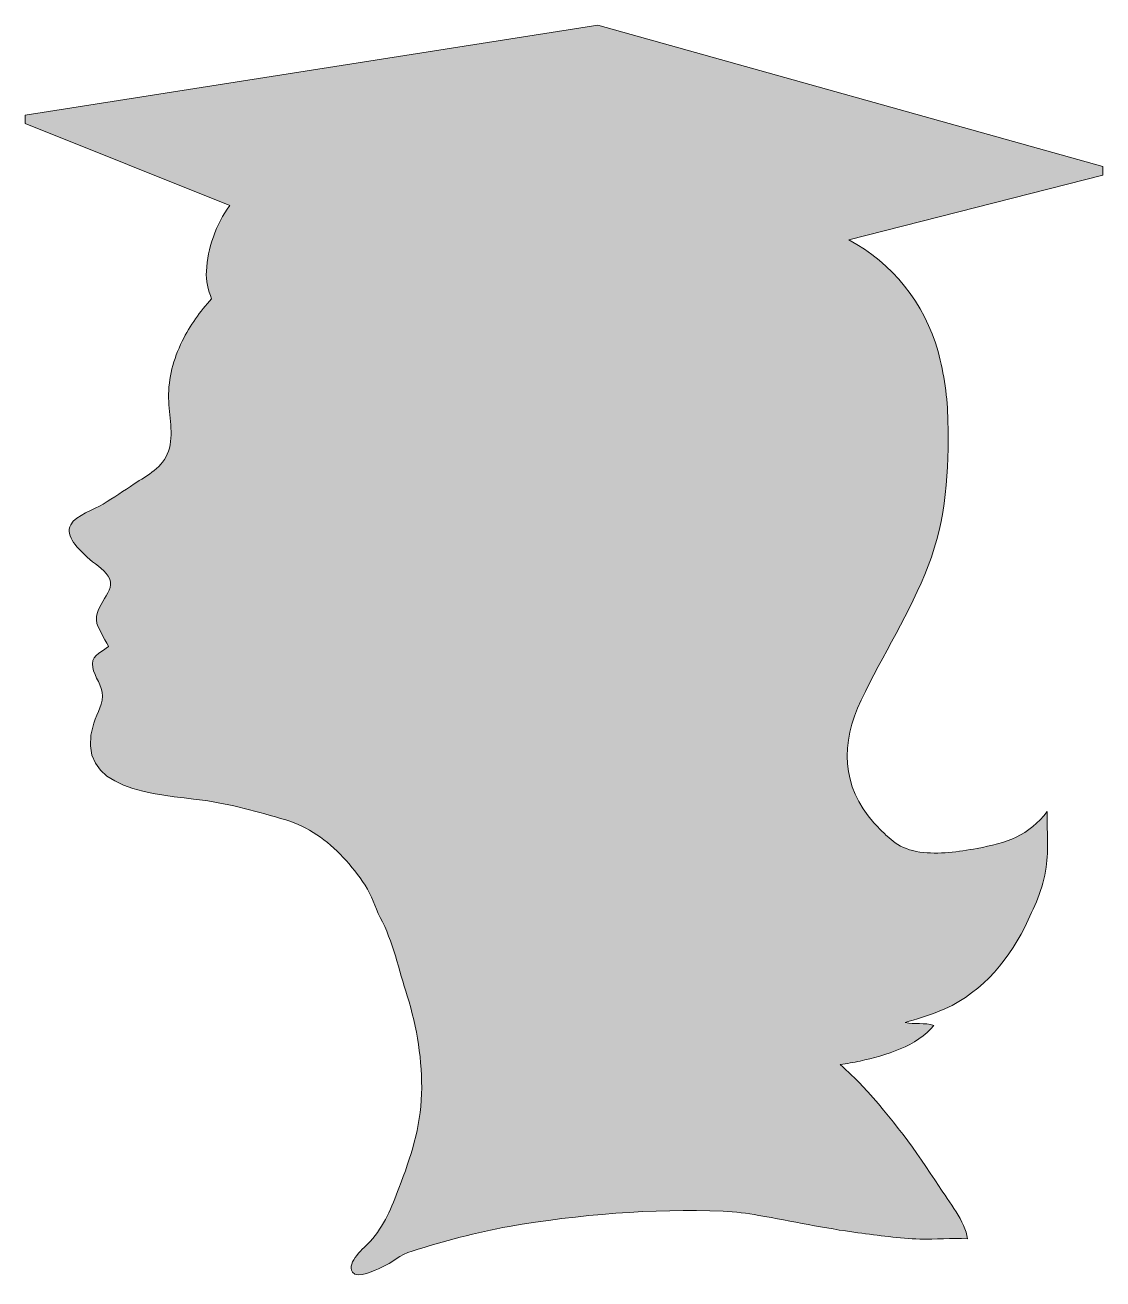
# Model space of a CAD drawing. Header units: inches. Extents: x 0 to 88, y 0 to 102.
import ezdxf

# ---------------------------------------------------------------- set-up
doc = ezdxf.new("R2010")
doc.units = ezdxf.units.IN
doc.header["$MEASUREMENT"] = 0
doc.layers.add('Layer 1', color=7, linetype='Continuous')

msp = doc.modelspace()

# ---------------------------------------------------------------- hatches: boundary and pattern name
at = {"layer": 'Layer 1', "true_color": 0xfaaf40}
h = msp.add_hatch(color=43, dxfattribs=at)
h.dxf.hatch_style = 2
edge = h.paths.add_edge_path()
edge.add_spline(control_points=[(72.75, 2.9), (74.04, 2.87), (75.33, 2.98), (76.62, 2.91), (76.46, 4.31), (75.1, 5.97), (74.32, 7.17), (72.42, 10.1), (70.48, 12.76), (68.09, 15.34), (67.52, 15.95), (66.9, 16.53), (66.28, 17.09), (66.83, 17.16), (67.37, 17.26), (67.9, 17.37), (69.91, 17.81), (72.58, 18.58), (73.89, 20.27), (73.17, 20.53), (72.31, 20.31), (71.57, 20.49), (72.43, 20.79), (73.34, 21.03), (74.2, 21.37), (77.43, 22.61), (79.76, 25.22), (81.28, 28.26), (82.06, 29.83), (82.76, 31.36), (83.03, 33.13), (83.24, 34.59), (83.08, 36.18), (83.1, 37.67), (81.7, 35.7), (79.7, 35.08), (77.41, 34.66), (75.89, 34.38), (74.3, 34.15), (72.76, 34.36), (71.94, 34.48), (71.31, 34.73), (70.76, 35.11), (70.53, 35.28), (70.32, 35.46), (70.1, 35.65), (69.96, 35.78), (69.83, 35.91), (69.69, 36.04), (69.69, 36.04), (69.68, 36.03), (69.68, 36.03), (69.47, 36.25), (69.25, 36.49), (69.02, 36.74), (66.37, 39.72), (66.29, 43.22), (67.99, 46.72), (69.75, 50.39), (71.96, 53.84), (73.44, 57.64), (74.9, 61.41), (75.13, 65.41), (75.04, 69.41), (75, 71.28), (74.73, 73.25), (74.24, 75.05), (73.16, 78.97), (70.48, 82.3), (66.98, 84.13), (66.98, 84.13), (87.62, 89.4), (87.62, 89.4), (87.62, 89.4), (87.63, 89.4), (87.63, 89.4), (87.63, 89.4), (87.63, 89.4), (87.63, 89.4), (87.63, 89.4), (87.64, 89.41), (87.64, 89.41), (87.64, 89.41), (87.63, 89.41), (87.63, 89.41), (87.63, 89.41), (87.63, 90.08), (87.63, 90.08), (87.63, 90.08), (87.62, 90.08), (87.62, 90.08), (87.62, 90.08), (87.64, 90.09), (87.64, 90.09), (87.64, 90.09), (46.57, 101.6), (46.57, 101.6), (46.57, 101.6), (0, 94.28), (0, 94.28), (0, 94.28), (0, 93.59), (0, 93.59), (0, 93.59), (16.64, 86.94), (16.64, 86.94), (15.52, 85.39), (14.84, 83.44), (14.74, 81.59), (14.7, 80.82), (14.87, 80.07), (15.17, 79.34), (14.23, 78.31), (13.41, 77.18), (12.78, 75.91), (12.04, 74.39), (11.65, 72.94), (11.67, 71.27), (11.68, 69.85), (12.13, 68.33), (11.66, 66.95), (11.2, 65.61), (9.97, 65.02), (8.87, 64.29), (8.05, 63.74), (7.18, 63.16), (6.36, 62.66), (5.63, 62.22), (4.15, 61.75), (3.71, 60.98), (3.18, 60.05), (4.43, 58.93), (5.06, 58.33), (5.59, 57.82), (6.36, 57.42), (6.76, 56.79), (7.2, 56.12), (6.82, 55.61), (6.45, 54.97), (6.08, 54.31), (5.68, 53.74), (5.83, 52.95), (5.88, 52.72), (6.78, 51.07), (6.79, 51.08), (6.31, 50.65), (5.5, 50.45), (5.48, 49.67), (5.46, 48.87), (6.14, 48.15), (6.27, 47.37), (6.43, 46.43), (5.86, 45.73), (5.58, 44.85), (3.83, 39.27), (10.82, 39.07), (14.42, 38.58), (16.74, 38.27), (18.92, 37.63), (21.2, 36.97), (23.02, 36.45), (24.58, 35.3), (25.86, 33.93), (26.52, 33.23), (27.11, 32.46), (27.65, 31.66), (28.21, 30.84), (28.42, 29.92), (28.88, 29.05), (29.9, 27.12), (30.41, 24.75), (31.07, 22.66), (31.88, 20.09), (32.31, 17.38), (32.24, 14.69), (32.16, 11.94), (31.36, 9.57), (30.4, 7.04), (29.81, 5.49), (29.2, 3.95), (28.07, 2.71), (27.61, 2.2), (26.08, 1), (26.63, 0.2), (27, -0.35), (28.54, 0.38), (28.95, 0.57), (29.89, 0.99), (30.45, 1.61), (31.48, 1.92), (34.07, 2.72), (36.68, 3.45), (39.35, 3.92), (45.03, 4.9), (51, 5.38), (56.77, 5.16), (57.76, 5.12), (58.68, 4.98), (59.66, 4.82), (62.34, 4.36), (65.02, 3.76), (67.72, 3.41), (69.39, 3.2), (71.08, 2.94), (72.75, 2.9)], knot_values=[0, 0, 0, 0, 1, 1, 1, 2, 2, 2, 3, 3, 3, 4, 4, 4, 5, 5, 5, 6, 6, 6, 7, 7, 7, 8, 8, 8, 9, 9, 9, 10, 10, 10, 11, 11, 11, 12, 12, 12, 13, 13, 13, 14, 14, 14, 15, 15, 15, 16, 16, 16, 17, 17, 17, 18, 18, 18, 19, 19, 19, 20, 20, 20, 21, 21, 21, 22, 22, 22, 23, 23, 23, 24, 24, 24, 25, 25, 25, 26, 26, 26, 27, 27, 27, 28, 28, 28, 29, 29, 29, 30, 30, 30, 31, 31, 31, 32, 32, 32, 33, 33, 33, 34, 34, 34, 35, 35, 35, 36, 36, 36, 37, 37, 37, 38, 38, 38, 39, 39, 39, 40, 40, 40, 41, 41, 41, 42, 42, 42, 43, 43, 43, 44, 44, 44, 45, 45, 45, 46, 46, 46, 47, 47, 47, 48, 48, 48, 49, 49, 49, 50, 50, 50, 51, 51, 51, 52, 52, 52, 53, 53, 53, 54, 54, 54, 55, 55, 55, 56, 56, 56, 57, 57, 57, 58, 58, 58, 59, 59, 59, 60, 60, 60, 61, 61, 61, 62, 62, 62, 63, 63, 63, 64, 64, 64, 65, 65, 65, 66, 66, 66, 67, 67, 67, 68, 68, 68, 68], degree=3, periodic=1)

# ---------------------------------------------------------------- linework, layer by layer
at = {"layer": 'Layer 1', "lineweight": 0}
msp.add_open_spline([(72.75, 2.9), (74.04, 2.87), (75.33, 2.98), (76.62, 2.91), (76.46, 4.31), (75.1, 5.97), (74.32, 7.17), (72.42, 10.1), (70.48, 12.76), (68.09, 15.34), (67.52, 15.95), (66.9, 16.53), (66.28, 17.09), (66.83, 17.16), (67.37, 17.26), (67.9, 17.37), (69.91, 17.81), (72.58, 18.58), (73.89, 20.27), (73.17, 20.53), (72.31, 20.31), (71.57, 20.49), (72.43, 20.79), (73.34, 21.03), (74.2, 21.37), (77.43, 22.61), (79.76, 25.22), (81.28, 28.26), (82.06, 29.83), (82.76, 31.36), (83.03, 33.13), (83.24, 34.59), (83.08, 36.18), (83.1, 37.67), (81.7, 35.7), (79.7, 35.08), (77.41, 34.66), (75.89, 34.38), (74.3, 34.15), (72.76, 34.36), (71.94, 34.48), (71.31, 34.73), (70.76, 35.11), (70.53, 35.28), (70.32, 35.46), (70.1, 35.65), (69.96, 35.78), (69.83, 35.91), (69.69, 36.04), (69.69, 36.04), (69.68, 36.03), (69.68, 36.03), (69.47, 36.25), (69.25, 36.49), (69.02, 36.74), (66.37, 39.72), (66.29, 43.22), (67.99, 46.72), (69.75, 50.39), (71.96, 53.84), (73.44, 57.64), (74.9, 61.41), (75.13, 65.41), (75.04, 69.41), (75, 71.28), (74.73, 73.25), (74.24, 75.05), (73.16, 78.97), (70.48, 82.3), (66.98, 84.13), (66.98, 84.13), (87.62, 89.4), (87.62, 89.4), (87.62, 89.4), (87.63, 89.4), (87.63, 89.4), (87.63, 89.4), (87.63, 89.4), (87.63, 89.4), (87.63, 89.4), (87.64, 89.41), (87.64, 89.41), (87.64, 89.41), (87.63, 89.41), (87.63, 89.41), (87.63, 89.41), (87.63, 90.08), (87.63, 90.08), (87.63, 90.08), (87.62, 90.08), (87.62, 90.08), (87.62, 90.08), (87.64, 90.09), (87.64, 90.09), (87.64, 90.09), (46.57, 101.6), (46.57, 101.6), (46.57, 101.6), (0, 94.28), (0, 94.28), (0, 94.28), (0, 93.59), (0, 93.59), (0, 93.59), (16.64, 86.94), (16.64, 86.94), (15.52, 85.39), (14.84, 83.44), (14.74, 81.59), (14.7, 80.82), (14.87, 80.07), (15.17, 79.34), (14.23, 78.31), (13.41, 77.18), (12.78, 75.91), (12.04, 74.39), (11.65, 72.94), (11.67, 71.27), (11.68, 69.85), (12.13, 68.33), (11.66, 66.95), (11.2, 65.61), (9.97, 65.02), (8.87, 64.29), (8.05, 63.74), (7.18, 63.16), (6.36, 62.66), (5.63, 62.22), (4.15, 61.75), (3.71, 60.98), (3.18, 60.05), (4.43, 58.93), (5.06, 58.33), (5.59, 57.82), (6.36, 57.42), (6.76, 56.79), (7.2, 56.12), (6.82, 55.61), (6.45, 54.97), (6.08, 54.31), (5.68, 53.74), (5.83, 52.95), (5.88, 52.72), (6.78, 51.07), (6.79, 51.08), (6.31, 50.65), (5.5, 50.45), (5.48, 49.67), (5.46, 48.87), (6.14, 48.15), (6.27, 47.37), (6.43, 46.43), (5.86, 45.73), (5.58, 44.85), (3.83, 39.27), (10.82, 39.07), (14.42, 38.58), (16.74, 38.27), (18.92, 37.63), (21.2, 36.97), (23.02, 36.45), (24.58, 35.3), (25.86, 33.93), (26.52, 33.23), (27.11, 32.46), (27.65, 31.66), (28.21, 30.84), (28.42, 29.92), (28.88, 29.05), (29.9, 27.12), (30.41, 24.75), (31.07, 22.66), (31.88, 20.09), (32.31, 17.38), (32.24, 14.69), (32.16, 11.94), (31.36, 9.57), (30.4, 7.04), (29.81, 5.49), (29.2, 3.95), (28.07, 2.71), (27.61, 2.2), (26.08, 1), (26.63, 0.2), (27, -0.35), (28.54, 0.38), (28.95, 0.57), (29.89, 0.99), (30.45, 1.61), (31.48, 1.92), (34.07, 2.72), (36.68, 3.45), (39.35, 3.92), (45.03, 4.9), (51, 5.38), (56.77, 5.16), (57.76, 5.12), (58.68, 4.98), (59.66, 4.82), (62.34, 4.36), (65.02, 3.76), (67.72, 3.41), (69.39, 3.2), (71.08, 2.94), (72.75, 2.9)], degree=3, knots=[0, 0, 0, 0, 1, 1, 1, 2, 2, 2, 3, 3, 3, 4, 4, 4, 5, 5, 5, 6, 6, 6, 7, 7, 7, 8, 8, 8, 9, 9, 9, 10, 10, 10, 11, 11, 11, 12, 12, 12, 13, 13, 13, 14, 14, 14, 15, 15, 15, 16, 16, 16, 17, 17, 17, 18, 18, 18, 19, 19, 19, 20, 20, 20, 21, 21, 21, 22, 22, 22, 23, 23, 23, 24, 24, 24, 25, 25, 25, 26, 26, 26, 27, 27, 27, 28, 28, 28, 29, 29, 29, 30, 30, 30, 31, 31, 31, 32, 32, 32, 33, 33, 33, 34, 34, 34, 35, 35, 35, 36, 36, 36, 37, 37, 37, 38, 38, 38, 39, 39, 39, 40, 40, 40, 41, 41, 41, 42, 42, 42, 43, 43, 43, 44, 44, 44, 45, 45, 45, 46, 46, 46, 47, 47, 47, 48, 48, 48, 49, 49, 49, 50, 50, 50, 51, 51, 51, 52, 52, 52, 53, 53, 53, 54, 54, 54, 55, 55, 55, 56, 56, 56, 57, 57, 57, 58, 58, 58, 59, 59, 59, 60, 60, 60, 61, 61, 61, 62, 62, 62, 63, 63, 63, 64, 64, 64, 65, 65, 65, 66, 66, 66, 67, 67, 67, 68, 68, 68, 68], dxfattribs=at)

doc.saveas('drawing.dxf')
